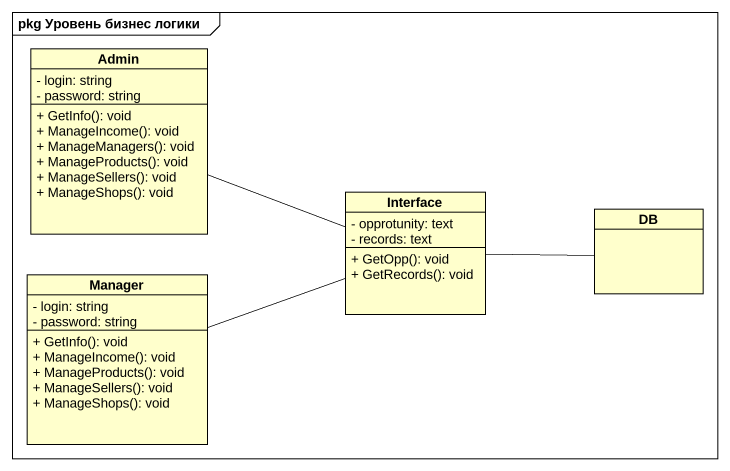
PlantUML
@startuml
mainframe pkg Уровень бизнес логики
hide circle
hide empty members
skinparam classAttributeIconSize 0
class Admin {
  - login: string
  - password: string
  + GetInfo(): void
  + ManageIncome(): void
  + ManageManagers(): void
  + ManageProducts(): void
  + ManageSellers(): void
  + ManageShops(): void
}
class "Interface" as Interface_ {
  - opprotunity: text
  - records: text
  + GetOpp(): void
  + GetRecords(): void
}
class DB
class Manager {
  - login: string
  - password: string
  + GetInfo(): void
  + ManageIncome(): void
  + ManageProducts(): void
  + ManageSellers(): void
  + ManageShops(): void
}
Interface_ -left- Admin
Interface_ -left- Manager
DB -left- Interface_
@enduml
